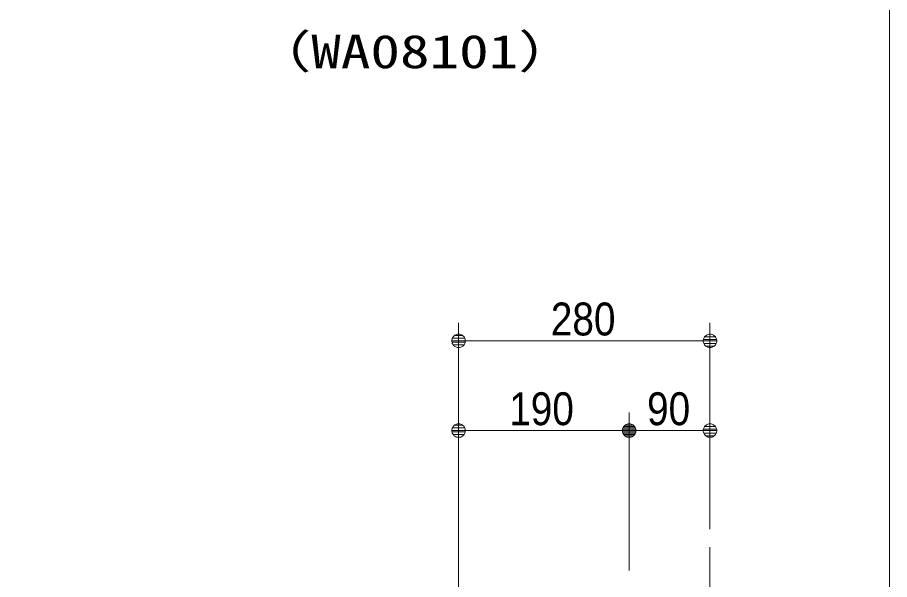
# Model space of a CAD drawing. Units: millimetres, scale not verified. Extents: x -6062 to 6062, y -3045 to 3045.
# Drawn here: x 1241 to 2212, y 524 to 1150 of the extents above; entities that cross this region are included whole.
import ezdxf
from ezdxf.enums import TextEntityAlignment as Align

# ---------------------------------------------------------------- set-up
doc = ezdxf.new("R2010")
doc.units = ezdxf.units.MM
doc.header["$LTSCALE"] = 20
doc.linetypes.add('CHAIN1', pattern=[8, 5, -1, 1, -1])
doc.linetypes.add('DASHED1', pattern=[1.8, 1.2, -0.6])
for name, color, linetype, lineweight in [('0-0_1図面枠', 7, 'Continuous', 9), ('0-1_2寸法-1', 7, 'Continuous', 9), ('0-2_0', 7, 'Continuous', 9), ('0-3_5ボウル・キャビネット', 7, 'Continuous', 9)]:
    doc.layers.add(name, color=color, linetype=linetype, lineweight=lineweight)
doc.styles.add('ＭＳ ゴシック', font='')
doc.styles.add('ＭＳ Ｐゴシック', font='')
doc.styles.get('ＭＳ ゴシック').set_extended_font_data('MS Gothic')
doc.styles.get('ＭＳ Ｐゴシック').set_extended_font_data('MS PGothic')

# ---------------------------------------------------------------- blocks, each defined once
blk = doc.blocks.new('グループ-2')
at = {"layer": '0-0_1図面枠'}
blk.add_lwpolyline([(-80000, 55400), (80000, 55400), (80000, -55400), (-80000, -55400)], close=True, dxfattribs=at)
blk = doc.blocks.new('図面枠')
at = {"layer": '0-0_1図面枠'}
blk.add_blockref('グループ-2', (0, 0), dxfattribs=at)
blk = doc.blocks.new('_Dot')
at = {"layer": '0-2_0'}
for p, q in [((-10, 0), (-20, 0)), ((9.78, 2), (-9.78, 2)), ((7.99, 6), (-7.99, 6)), ((9.16, -3.98), (-9.16, -3.98)), ((6, -7.98), (-6, -7.98))]:
    blk.add_line(p, q, dxfattribs=at)
for points in [[(10, 0), (9.92, 1.25), (9.69, 2.49), (9.3, 3.68), (8.76, 4.82), (8.09, 5.88), (7.29, 6.85), (6.37, 7.71), (5.36, 8.44), (4.26, 9.05), (3.09, 9.51), (1.87, 9.82), (0.63, 9.98), (-0.63, 9.98), (-1.87, 9.82), (-3.09, 9.51), (-4.26, 9.05), (-5.36, 8.44), (-6.37, 7.71), (-7.29, 6.85), (-8.09, 5.88), (-8.76, 4.82), (-9.3, 3.68), (-9.69, 2.49), (-9.92, 1.25), (-10, 0), (0, 0)], [(-10, 0), (-9.92, -1.25), (-9.69, -2.49), (-9.3, -3.68), (-8.76, -4.82), (-8.09, -5.88), (-7.29, -6.85), (-6.37, -7.71), (-5.36, -8.44), (-4.26, -9.05), (-3.09, -9.51), (-1.87, -9.82), (-0.63, -9.98), (0.63, -9.98), (1.87, -9.82), (3.09, -9.51), (4.26, -9.05), (5.36, -8.44), (6.37, -7.71), (7.29, -6.85), (8.09, -5.88), (8.76, -4.82), (9.3, -3.68), (9.69, -2.49), (9.92, -1.25), (10, 0), (0, 0)]]:
    blk.add_lwpolyline(points, close=True, dxfattribs=at)
blk = doc.blocks.new('グループ-30')
at = {"layer": '0-3_5ボウル・キャビネット', "linetype": 'CHAIN1'}
for p, q in [((67040, 3900), (66640, 2320)), ((67500, 4000), (67100, 3000)), ((67040, 800), (66640, -780)), ((67100, -1480), (67420, -280)), ((67040, -1060), (66640, -2640)), ((67040, -4160), (66640, -5740))]:
    blk.add_line(p, q, dxfattribs=at)
at = {"layer": '0-3_5ボウル・キャビネット', "linetype": 'DASHED1'}
blk.add_line((75640, 4000), (75640, -5500), dxfattribs=at)
at = {"layer": '0-3_5ボウル・キャビネット'}
for points in [[(66000, 5000), (76000, 5000), (76000, 4000), (66000, 4000)], [(66040, 3900), (66640, 3900), (66640, 3560), (66040, 3560)], [(66700, 4000), (76000, 4000), (76000, -5800), (66700, -5800)], [(66040, 3280), (66640, 3280), (66640, 2940), (66040, 2940)], [(66040, 2660), (66640, 2660), (66640, 2320), (66040, 2320)], [(66040, 2040), (66640, 2040), (66640, 1700), (66040, 1700)], [(66040, 1420), (66640, 1420), (66640, 1080), (66040, 1080)], [(66040, 800), (66640, 800), (66640, 460), (66040, 460)], [(66040, 180), (66640, 180), (66640, -160), (66040, -160)], [(66040, -440), (66640, -440), (66640, -780), (66040, -780)], [(66040, -1060), (66640, -1060), (66640, -1400), (66040, -1400)], [(66040, -1680), (66640, -1680), (66640, -2020), (66040, -2020)], [(66040, -2300), (66640, -2300), (66640, -2640), (66040, -2640)], [(66040, -2920), (66640, -2920), (66640, -3260), (66040, -3260)], [(66040, -3540), (66640, -3540), (66640, -3880), (66040, -3880)], [(66040, -4160), (66640, -4160), (66640, -4500), (66040, -4500)], [(66040, -4780), (66640, -4780), (66640, -5120), (66040, -5120)], [(66040, -5400), (66640, -5400), (66640, -5740), (66040, -5740)], [(67350, -5800), (68050, -5800), (68050, -8800), (67350, -8800)], [(75050, -5800), (75750, -5800), (75750, -8800), (75050, -8800)]]:
    blk.add_lwpolyline(points, close=True, dxfattribs=at)
at = {"layer": '0-3_5ボウル・キャビネット', "linetype": 'DASHED1'}
for points in [[(66640, 3900), (67040, 3900), (67040, -780), (66640, -780)], [(66640, 3900), (67040, 3900), (67040, 2320), (66640, 2320)], [(67100, 4000), (67500, 4000), (67500, 3000), (67100, 3000)], [(67040, 2620), (74940, 2620), (74940, -80), (67040, -80)], [(68540, 2620), (68840, 2620), (68840, -80), (68540, -80)], [(74640, 2620), (74940, 2620), (74940, -80), (74640, -80)], [(66640, 800), (67040, 800), (67040, -780), (66640, -780)], [(67100, -280), (67420, -280), (67420, -1480), (67100, -1480)], [(66640, -1060), (67040, -1060), (67040, -5740), (66640, -5740)], [(66640, -1060), (67040, -1060), (67040, -2640), (66640, -2640)], [(67040, -2340), (74940, -2340), (74940, -5040), (67040, -5040)], [(71540, -2340), (71840, -2340), (71840, -5040), (71540, -5040)], [(74640, -2340), (74940, -2340), (74940, -5040), (74640, -5040)], [(66640, -4160), (67040, -4160), (67040, -5740), (66640, -5740)]]:
    blk.add_lwpolyline(points, close=True, dxfattribs=at)
at = {"layer": '0-3_5ボウル・キャビネット'}
for points in [[(65600, 3500), (66640, 3500), (66640, 3340), (65600, 3340)], [(65600, -1460), (66640, -1460), (66640, -1620), (65600, -1620)]]:
    blk.add_lwpolyline(points, dxfattribs=at)
at = {"layer": '0-3_5ボウル・キャビネット', "linetype": 'DASHED1'}
blk.add_lwpolyline([(76000, -5500), (67100, -5500), (67100, -5800)], dxfattribs=at)
at = {"layer": '0-3_5ボウル・キャビネット'}
for centre in [(65540, 3420), (65540, -1540)]:
    blk.add_circle(centre, 100, dxfattribs=at)
blk = doc.blocks.new('グループ-31')
at = {"layer": '0-3_5ボウル・キャビネット'}
blk.add_lwpolyline([(64000, -8800), (76000, -8800), (76000, 11200)], dxfattribs=at)
blk.add_blockref('グループ-30', (0, 0), dxfattribs=at)

msp = doc.modelspace()

# ---------------------------------------------------------------- linework, layer by layer
at = {"layer": '0-1_2寸法-1'}
for p, q in [((1732.5, 710), (1732.5, 810)), ((2012.5, 710), (2012.5, 810)), ((1747.51, 790), (1997.49, 790)), ((1732.5, 367.5), (1732.5, 710)), ((1922.5, 534), (1922.5, 710)), ((1922.5, 534), (1922.5, 710)), ((2012.5, 580), (2012.5, 710)), ((1907.49, 690), (1747.51, 690)), ((1937.51, 690), (1997.49, 690))]:
    msp.add_line(p, q, dxfattribs=at)

# ---------------------------------------------------------------- block references
at = {"layer": '0-0_1図面枠', "xscale": 0.05, "yscale": 0.05}
msp.add_blockref('図面枠', (-1787.5, 0), dxfattribs=at)
at = {"layer": '0-1_2寸法-1', "xscale": 0.7503418, "yscale": 0.7503418, "rotation": 180}
for p in [(1732.5, 790), (1732.5, 690), (1922.5, 690)]:
    msp.add_blockref('_Dot', p, dxfattribs=at)
at = {"layer": '0-1_2寸法-1', "xscale": 0.7503418, "yscale": 0.7503418}
for p in [(2012.5, 790), (1922.5, 690), (2012.5, 690)]:
    msp.add_blockref('_Dot', p, dxfattribs=at)
at = {"layer": '0-3_5ボウル・キャビネット', "xscale": 0.05, "yscale": 0.05}
msp.add_blockref('グループ-31', (-1787.5, 0), dxfattribs=at)

# ---------------------------------------------------------------- texts
at = {"layer": '0-0_1図面枠', "style": 'ＭＳ ゴシック', "width": 1.3}
msp.add_text('（WA08101）', height=37.24, dxfattribs=at).set_placement((1502.41, 1082.66), align=Align.BOTTOM_LEFT)
at = {"layer": '0-1_2寸法-1', "style": 'ＭＳ Ｐゴシック', "width": 0.9}
for s, p in [('280', (1835.22, 785.04)), ('190', (1788.89, 685.04)), ('90', (1942.42, 685.04))]:
    msp.add_text(s, height=36.66, dxfattribs=at).set_placement(p, align=Align.BOTTOM_LEFT)

doc.saveas('drawing.dxf')
